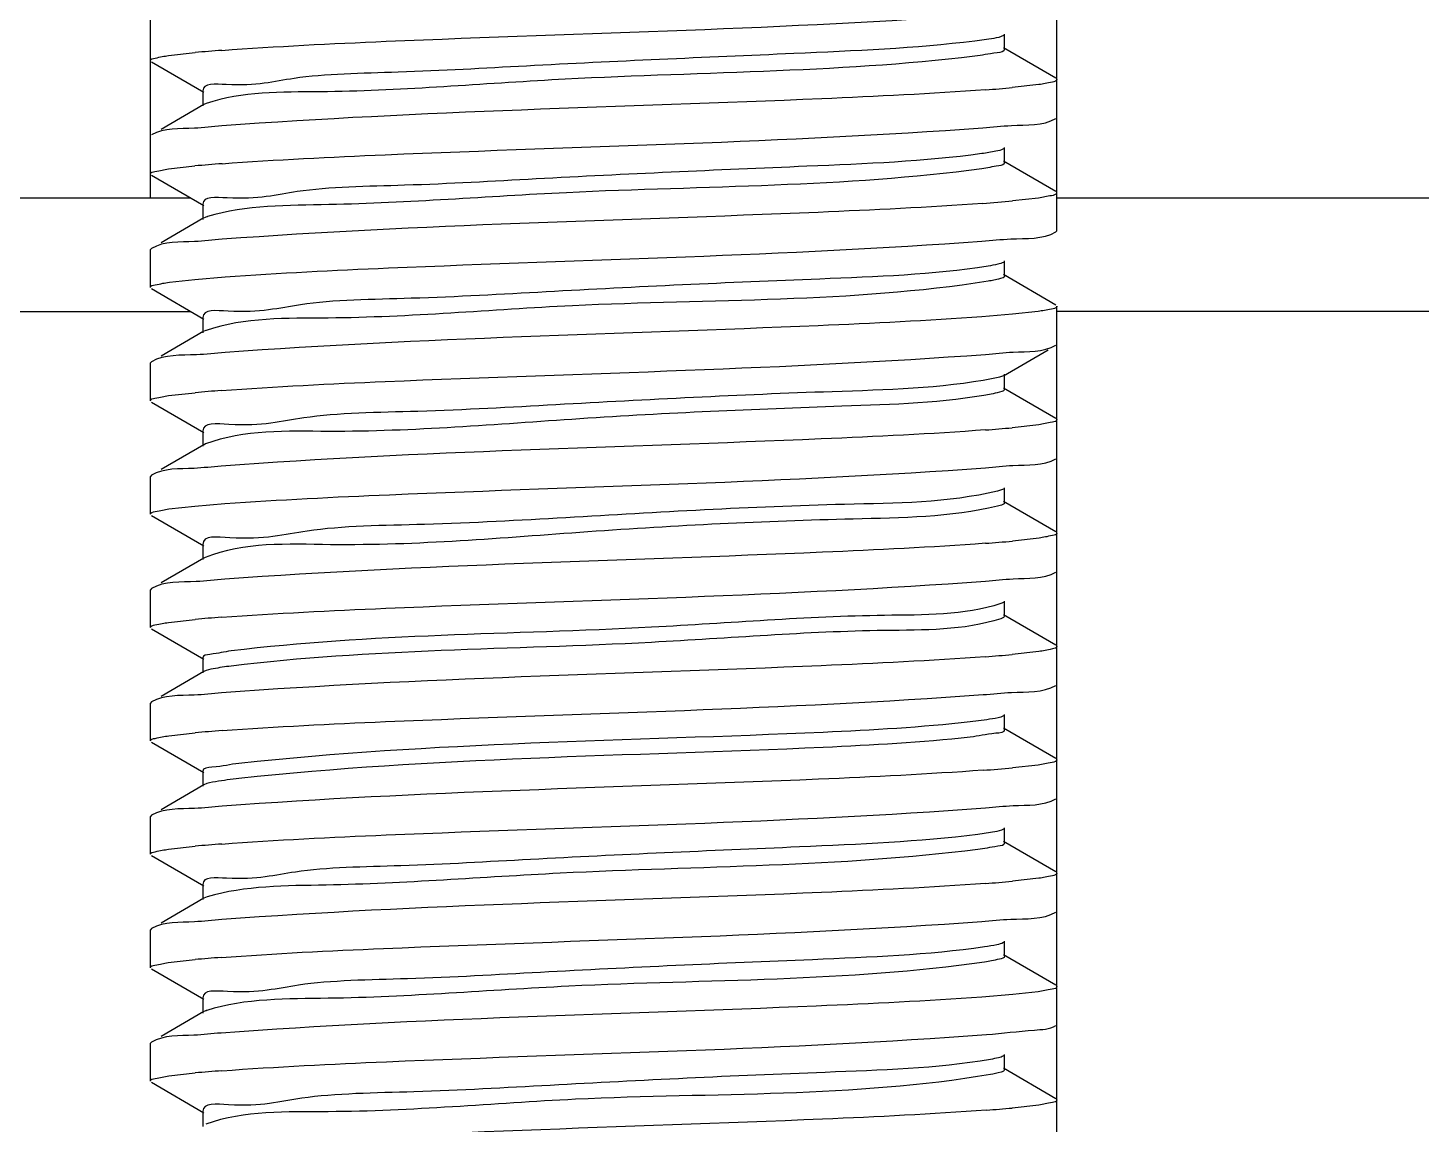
# Model space of a CAD drawing. Extents: x 69728788 to 150676229, y 20327566 to 43663798.
# Drawn here: x 75458212.8 to 75458296.8, y 20754422 to 20754488 of the extents above; entities that cross this region are included whole.
import ezdxf

# ---------------------------------------------------------------- set-up
doc = ezdxf.new("R2010")
doc.units = 0
doc.header["$LTSCALE"] = 1000
doc.header["$MEASUREMENT"] = 0
doc.layers.get('0').update_dxf_attribs({"linetype": 'CONTINUOUS'})
doc.layers.add('02___PRT_ALL_AXES', color=7, linetype='CONTINUOUS')

msp = doc.modelspace()

# ---------------------------------------------------------------- linework, layer by layer
at = {"color": 7, "linetype": 'Continuous'}
for p, q in [((75458220.192, 20754477.74), (75458220.192, 20754498.23)), ((75458274.832, 20754475.774), (75458274.832, 20754498.23)), ((75458271.677, 20754486.702), (75458271.677, 20754487.613)), ((75458221.289, 20754486.328), (75458222.881, 20754486.505)), ((75458274.767, 20754484.956), (75458271.604, 20754486.787)), ((75458220.257, 20754485.944), (75458223.42, 20754484.113)), ((75458273.742, 20754484.573), (75458272.143, 20754484.394)), ((75458223.347, 20754484.198), (75458223.347, 20754483.287)), ((75458223.42, 20754483.372), (75458220.831, 20754481.873)), ((75458223.547, 20754483.427), (75458223.42, 20754483.372)), ((75458271.677, 20754479.872), (75458271.677, 20754480.783)), ((75458221.271, 20754479.496), (75458222.875, 20754479.675)), ((75458274.767, 20754478.126), (75458271.604, 20754479.957)), ((75458220.257, 20754479.114), (75458223.42, 20754477.283)), ((75458222.631, 20754477.74), (75458129.126, 20754477.74)), ((75458223.347, 20754477.368), (75458223.347, 20754476.457)), ((75458273.725, 20754477.74), (75458272.161, 20754477.566)), ((75458363.622, 20754477.74), (75458274.832, 20754477.74)), ((75458223.42, 20754476.542), (75458220.831, 20754475.043)), ((75458223.585, 20754476.61), (75458223.421, 20754476.542)), ((75458274.767, 20754475.699), (75458274.832, 20754475.774)), ((75458220.257, 20754474.711), (75458220.192, 20754474.636)), ((75458220.192, 20754472.359), (75458220.192, 20754474.636)), ((75458271.677, 20754473.042), (75458271.677, 20754473.953)), ((75458221.332, 20754472.674), (75458222.867, 20754472.844)), ((75458222.867, 20754472.844), (75458224.694, 20754472.992)), ((75458274.767, 20754471.296), (75458271.604, 20754473.127)), ((75458220.257, 20754472.284), (75458223.42, 20754470.453)), ((75458274.832, 20754471.221), (75458274.827, 20754471.199)), ((75458274.832, 20754359.354), (75458274.832, 20754471.221)), ((75458142.786, 20754470.91), (75458222.631, 20754470.91)), ((75458223.347, 20754470.538), (75458223.347, 20754469.627)), ((75458272.159, 20754470.736), (75458270.311, 20754470.587)), ((75458273.692, 20754470.906), (75458272.159, 20754470.736)), ((75458370.452, 20754470.91), (75458274.832, 20754470.91)), ((75458223.42, 20754469.712), (75458220.831, 20754468.213)), ((75458223.522, 20754469.758), (75458223.421, 20754469.712)), ((75458271.604, 20754467.038), (75458274.298, 20754468.598)), ((75458220.257, 20754467.881), (75458220.192, 20754467.806)), ((75458220.192, 20754465.529), (75458220.192, 20754467.806)), ((75458271.677, 20754466.212), (75458271.677, 20754467.123)), ((75458221.28, 20754465.837), (75458222.883, 20754466.016)), ((75458274.767, 20754464.466), (75458271.604, 20754466.297)), ((75458220.257, 20754465.454), (75458223.42, 20754463.623)), ((75458223.347, 20754463.708), (75458223.347, 20754462.797)), ((75458273.735, 20754464.082), (75458272.143, 20754463.905)), ((75458223.42, 20754462.882), (75458220.831, 20754461.383)), ((75458223.519, 20754462.927), (75458223.421, 20754462.882)), ((75458220.257, 20754461.051), (75458220.192, 20754460.976)), ((75458220.192, 20754458.699), (75458220.192, 20754460.976)), ((75458271.604, 20754460.208), (75458271.249, 20754460.088)), ((75458271.677, 20754459.382), (75458271.677, 20754460.293)), ((75458222.863, 20754459.184), (75458224.673, 20754459.331)), ((75458274.767, 20754457.636), (75458271.604, 20754459.467)), ((75458220.257, 20754458.624), (75458223.42, 20754456.793)), ((75458221.305, 20754459.011), (75458222.863, 20754459.184)), ((75458223.347, 20754456.878), (75458223.347, 20754455.967)), ((75458273.756, 20754457.255), (75458272.149, 20754457.075)), ((75458223.42, 20754456.052), (75458220.831, 20754454.553)), ((75458223.494, 20754456.087), (75458223.42, 20754456.052)), ((75458220.257, 20754454.221), (75458220.192, 20754454.146)), ((75458220.192, 20754451.869), (75458220.192, 20754454.146)), ((75458271.677, 20754452.552), (75458271.677, 20754453.463)), ((75458271.604, 20754453.378), (75458271.445, 20754453.312)), ((75458274.767, 20754450.806), (75458271.604, 20754452.637)), ((75458220.257, 20754451.794), (75458223.42, 20754449.963)), ((75458221.282, 20754452.177), (75458222.881, 20754452.356)), ((75458223.347, 20754450.048), (75458223.347, 20754449.137)), ((75458273.735, 20754450.422), (75458272.143, 20754450.245)), ((75458223.42, 20754449.222), (75458220.831, 20754447.723)), ((75458220.257, 20754447.391), (75458220.192, 20754447.316)), ((75458220.192, 20754445.039), (75458220.192, 20754447.316)), ((75458271.677, 20754445.722), (75458271.677, 20754446.633)), ((75458221.294, 20754445.349), (75458222.88, 20754445.526)), ((75458274.767, 20754443.976), (75458271.604, 20754445.807)), ((75458220.257, 20754444.965), (75458223.42, 20754443.133)), ((75458273.698, 20754443.587), (75458272.152, 20754443.416)), ((75458223.347, 20754443.218), (75458223.347, 20754442.307)), ((75458223.42, 20754442.392), (75458220.831, 20754440.893)), ((75458220.257, 20754440.561), (75458220.192, 20754440.486)), ((75458220.192, 20754438.209), (75458220.192, 20754440.486)), ((75458271.677, 20754438.892), (75458271.677, 20754439.803)), ((75458221.29, 20754438.519), (75458222.881, 20754438.696)), ((75458274.767, 20754437.146), (75458271.604, 20754438.977)), ((75458220.257, 20754438.135), (75458223.42, 20754436.304)), ((75458273.743, 20754436.763), (75458272.145, 20754436.585)), ((75458223.347, 20754436.388), (75458223.347, 20754435.477)), ((75458223.42, 20754435.562), (75458220.831, 20754434.063)), ((75458223.618, 20754435.64), (75458223.42, 20754435.562)), ((75458220.257, 20754433.731), (75458220.192, 20754433.656)), ((75458220.192, 20754431.379), (75458220.192, 20754433.656)), ((75458271.677, 20754432.062), (75458271.677, 20754432.973)), ((75458221.262, 20754431.685), (75458222.88, 20754431.866)), ((75458274.767, 20754430.316), (75458271.604, 20754432.147)), ((75458220.257, 20754431.305), (75458223.42, 20754429.474)), ((75458273.707, 20754429.928), (75458272.165, 20754429.757)), ((75458223.347, 20754429.558), (75458223.347, 20754428.647)), ((75458272.165, 20754429.757), (75458270.296, 20754429.606)), ((75458223.42, 20754428.732), (75458220.831, 20754427.233)), ((75458223.554, 20754428.79), (75458223.421, 20754428.732)), ((75458220.257, 20754426.901), (75458220.192, 20754426.826)), ((75458220.192, 20754424.549), (75458220.192, 20754426.826)), ((75458271.677, 20754425.232), (75458271.677, 20754426.143)), ((75458221.294, 20754424.859), (75458222.881, 20754425.036)), ((75458274.767, 20754423.486), (75458271.604, 20754425.317)), ((75458220.257, 20754424.475), (75458223.42, 20754422.644)), ((75458223.347, 20754422.728), (75458223.347, 20754421.817)), ((75458273.749, 20754423.104), (75458272.14, 20754422.924))]:
    msp.add_line(p, q, dxfattribs=at)
for centre, radius, start, end in [((75458231.102, 20754395.97), 90.908, 94.16941, 95.18818), ((75458263.946, 20754574.655), 90.632, 274.17697, 275.18896), ((75458231.116, 20754388.983), 91.066, 94.16001, 95.19244), ((75458263.703, 20754570.656), 93.474, 274.08736, 275.19138), ((75458224.174, 20754474.775), 1.927, 106.44247, 107.81104), ((75458223.976, 20754468.547), 1.294, 108.82004, 110.5379), ((75458231.055, 20754376.031), 90.355, 94.18636, 95.18864), ((75458263.925, 20754554.411), 90.879, 274.17077, 275.18796), ((75458263.925, 20754547.571), 90.869, 274.166, 275.19254), ((75458231.082, 20754362.054), 90.673, 94.17551, 95.18918), ((75458263.923, 20754540.781), 90.909, 274.16946, 275.18809), ((75458231.127, 20754354.688), 91.211, 94.16018, 95.18788), ((75458263.712, 20754536.427), 93.394, 274.09642, 275.18531), ((75458231.108, 20754348.083), 90.985, 94.16707, 95.1881), ((75458263.928, 20754527.053), 90.841, 274.16971, 275.18959), ((75458231.032, 20754342.147), 90.088, 94.19121, 95.19192), ((75458224.075, 20754427.278), 1.599, 107.50933, 109.04094), ((75458231.118, 20754334.31), 91.099, 94.16444, 95.18761), ((75458264, 20754512.564), 90.008, 274.19716, 275.18879)]:
    msp.add_arc(centre, radius, start, end, dxfattribs=at)
for points, knots in [([(75458224.492, 20754486.637), (75458227.789, 20754486.881), (75458243.142, 20754487.63), (75458258.517, 20754487.927), (75458270.548, 20754488.817)], [0, 0, 0, 0, 0.215098, 1, 1, 1, 1]), ([(75458269.88, 20754487.191), (75458266.262, 20754486.761), (75458257.257, 20754486.364), (75458245.563, 20754485.871), (75458235.741, 20754485.284), (75458229.228, 20754485.204), (75458226.237, 20754484.377), (75458223.346, 20754484.686), (75458223.348, 20754484.198)], [0, 0, 0, 0, 0.234227, 0.580164, 0.745965, 0.88067, 0.968589, 1, 1, 1, 1]), ([(75458271.604, 20754487.528), (75458271.43, 20754487.427), (75458270.835, 20754487.327), (75458270.263, 20754487.236), (75458269.88, 20754487.191)], [0, 0, 0, 0, 0.343232, 1, 1, 1, 1]), ([(75458220.192, 20754486.019), (75458220.192, 20754486.125), (75458220.73, 20754486.216), (75458221.013, 20754486.289), (75458221.289, 20754486.328)], [0, 0, 0, 0, 0.274682, 1, 1, 1, 1]), ([(75458269.88, 20754486.28), (75458261.429, 20754485.276), (75458248.156, 20754485.35), (75458232.87, 20754483.98), (75458225.721, 20754484.188), (75458223.547, 20754483.427)], [0, 0, 0, 0, 0.549921, 0.851211, 1, 1, 1, 1]), ([(75458271.677, 20754486.702), (75458271.678, 20754486.535), (75458270.77, 20754486.46), (75458270.33, 20754486.334), (75458269.88, 20754486.28)], [0, 0, 0, 0, 0.269121, 1, 1, 1, 1]), ([(75458274.832, 20754484.881), (75458274.832, 20754484.776), (75458274.299, 20754484.684), (75458274.016, 20754484.612), (75458273.742, 20754484.573)], [0, 0, 0, 0, 0.274803, 1, 1, 1, 1]), ([(75458270.548, 20754484.264), (75458267.254, 20754484.02), (75458251.901, 20754483.271), (75458236.526, 20754482.973), (75458224.492, 20754482.084)], [0, 0, 0, 0, 0.214898, 1, 1, 1, 1]), ([(75458224.492, 20754482.084), (75458223.941, 20754482.043), (75458222.551, 20754481.865), (75458221.013, 20754481.975), (75458220.258, 20754481.541)], [0, 0, 0, 0, 0.388327, 1, 1, 1, 1]), ([(75458224.51, 20754479.809), (75458227.784, 20754480.05), (75458243.07, 20754480.796), (75458258.378, 20754481.103), (75458270.366, 20754481.974)], [0, 0, 0, 0, 0.214542, 1, 1, 1, 1]), ([(75458270.366, 20754481.974), (75458270.94, 20754482.015), (75458272.384, 20754482.2), (75458273.983, 20754482.078), (75458274.767, 20754482.529)], [0, 0, 0, 0, 0.388831, 1, 1, 1, 1]), ([(75458270.308, 20754480.415), (75458266.816, 20754479.942), (75458257.856, 20754479.583), (75458246.153, 20754479.065), (75458236.136, 20754478.472), (75458229.429, 20754478.398), (75458226.337, 20754477.539), (75458223.348, 20754477.874), (75458223.348, 20754477.368)], [0, 0, 0, 0, 0.224495, 0.571413, 0.739998, 0.877661, 0.967782, 1, 1, 1, 1]), ([(75458271.604, 20754480.698), (75458271.468, 20754480.62), (75458271.024, 20754480.527), (75458270.592, 20754480.454), (75458270.308, 20754480.415)], [0, 0, 0, 0, 0.353542, 1, 1, 1, 1]), ([(75458220.192, 20754479.189), (75458220.192, 20754479.293), (75458220.72, 20754479.385), (75458221, 20754479.457), (75458221.271, 20754479.496)], [0, 0, 0, 0, 0.274967, 1, 1, 1, 1]), ([(75458270.308, 20754479.504), (75458262.026, 20754478.382), (75458248.789, 20754478.516), (75458233.343, 20754477.243), (75458225.98, 20754477.318), (75458223.629, 20754476.623)], [0, 0, 0, 0, 0.536061, 0.842785, 1, 1, 1, 1]), ([(75458271.677, 20754479.872), (75458271.678, 20754479.742), (75458271, 20754479.643), (75458270.652, 20754479.551), (75458270.308, 20754479.504)], [0, 0, 0, 0, 0.273392, 1, 1, 1, 1]), ([(75458274.826, 20754478.028), (75458274.773, 20754477.926), (75458274.323, 20754477.859), (75458273.989, 20754477.778), (75458273.725, 20754477.74)], [0, 0, 0, 0, 0.301777, 1, 1, 1, 1]), ([(75458270.366, 20754477.42), (75458267.061, 20754477.181), (75458251.775, 20754476.437), (75458236.466, 20754476.137), (75458224.51, 20754475.255)], [0, 0, 0, 0, 0.216545, 1, 1, 1, 1]), ([(75458224.51, 20754475.255), (75458223.956, 20754475.215), (75458222.56, 20754475.035), (75458221.016, 20754475.147), (75458220.258, 20754474.711)], [0, 0, 0, 0, 0.388405, 1, 1, 1, 1]), ([(75458270.311, 20754475.14), (75458270.892, 20754475.182), (75458272.354, 20754475.368), (75458273.973, 20754475.243), (75458274.767, 20754475.699)], [0, 0, 0, 0, 0.388954, 1, 1, 1, 1]), ([(75458224.694, 20754472.992), (75458227.974, 20754473.229), (75458243.18, 20754473.969), (75458258.407, 20754474.28), (75458270.311, 20754475.14)], [0, 0, 0, 0, 0.216013, 1, 1, 1, 1]), ([(75458270.679, 20754473.639), (75458267.329, 20754473.11), (75458258.428, 20754472.812), (75458246.74, 20754472.256), (75458236.534, 20754471.66), (75458229.633, 20754471.591), (75458226.44, 20754470.701), (75458223.35, 20754471.061), (75458223.348, 20754470.538)], [0, 0, 0, 0, 0.214366, 0.562247, 0.733734, 0.874498, 0.966936, 1, 1, 1, 1]), ([(75458271.604, 20754473.868), (75458271.503, 20754473.81), (75458271.189, 20754473.729), (75458270.878, 20754473.671), (75458270.679, 20754473.639)], [0, 0, 0, 0, 0.366681, 1, 1, 1, 1]), ([(75458270.679, 20754472.729), (75458262.417, 20754471.422), (75458248.989, 20754471.788), (75458233.449, 20754470.33), (75458225.885, 20754470.565), (75458223.559, 20754469.771)], [0, 0, 0, 0, 0.531437, 0.84384, 1, 1, 1, 1]), ([(75458271.677, 20754473.042), (75458271.677, 20754472.943), (75458271.199, 20754472.834), (75458270.93, 20754472.768), (75458270.679, 20754472.729)], [0, 0, 0, 0, 0.279746, 1, 1, 1, 1]), ([(75458220.192, 20754472.359), (75458220.192, 20754472.468), (75458220.752, 20754472.558), (75458221.046, 20754472.634), (75458221.332, 20754472.674)], [0, 0, 0, 0, 0.273953, 1, 1, 1, 1]), ([(75458274.827, 20754471.199), (75458274.773, 20754471.094), (75458274.307, 20754471.028), (75458273.964, 20754470.944), (75458273.692, 20754470.906)], [0, 0, 0, 0, 0.300332, 1, 1, 1, 1]), ([(75458270.311, 20754470.587), (75458267.027, 20754470.349), (75458251.821, 20754469.61), (75458236.593, 20754469.3), (75458224.694, 20754468.439)], [0, 0, 0, 0, 0.216278, 1, 1, 1, 1]), ([(75458270.535, 20754468.326), (75458271.086, 20754468.367), (75458272.475, 20754468.545), (75458274.012, 20754468.435), (75458274.767, 20754468.869)], [0, 0, 0, 0, 0.388304, 1, 1, 1, 1]), ([(75458224.694, 20754468.439), (75458224.116, 20754468.397), (75458222.66, 20754468.211), (75458221.048, 20754468.335), (75458220.258, 20754467.881)], [0, 0, 0, 0, 0.388902, 1, 1, 1, 1]), ([(75458224.459, 20754466.145), (75458227.751, 20754466.389), (75458243.111, 20754467.139), (75458258.493, 20754467.436), (75458270.535, 20754468.326)], [0, 0, 0, 0, 0.214716, 1, 1, 1, 1]), ([(75458270.993, 20754466.864), (75458267.804, 20754466.256), (75458258.971, 20754466.06), (75458247.324, 20754465.444), (75458236.935, 20754464.848), (75458229.838, 20754464.784), (75458226.546, 20754463.863), (75458223.35, 20754464.249), (75458223.347, 20754463.708)], [0, 0, 0, 0, 0.203823, 0.552642, 0.727155, 0.87117, 0.966043, 1, 1, 1, 1]), ([(75458271.604, 20754467.038), (75458271.533, 20754466.998), (75458271.328, 20754466.933), (75458271.122, 20754466.888), (75458270.993, 20754466.864)], [0, 0, 0, 0, 0.383917, 1, 1, 1, 1]), ([(75458271.677, 20754466.212), (75458271.677, 20754466.14), (75458271.364, 20754466.031), (75458271.166, 20754465.986), (75458270.993, 20754465.953)], [0, 0, 0, 0, 0.289583, 1, 1, 1, 1]), ([(75458220.192, 20754465.529), (75458220.192, 20754465.634), (75458220.725, 20754465.726), (75458221.007, 20754465.798), (75458221.28, 20754465.837)], [0, 0, 0, 0, 0.274834, 1, 1, 1, 1]), ([(75458270.993, 20754465.953), (75458267.996, 20754465.382), (75458259.635, 20754465.154), (75458246.254, 20754464.565), (75458233.624, 20754463.453), (75458225.844, 20754463.807), (75458223.519, 20754462.927)], [0, 0, 0, 0, 0.192381, 0.524853, 0.843231, 1, 1, 1, 1]), ([(75458274.832, 20754464.391), (75458274.832, 20754464.285), (75458274.294, 20754464.194), (75458274.01, 20754464.121), (75458273.735, 20754464.082)], [0, 0, 0, 0, 0.274668, 1, 1, 1, 1]), ([(75458270.535, 20754463.773), (75458267.236, 20754463.529), (75458251.876, 20754462.78), (75458236.494, 20754462.484), (75458224.459, 20754461.592)], [0, 0, 0, 0, 0.215136, 1, 1, 1, 1]), ([(75458270.526, 20754461.496), (75458271.079, 20754461.536), (75458272.471, 20754461.715), (75458274.011, 20754461.604), (75458274.767, 20754462.039)], [0, 0, 0, 0, 0.388363, 1, 1, 1, 1]), ([(75458224.459, 20754461.592), (75458223.912, 20754461.551), (75458222.532, 20754461.374), (75458221.007, 20754461.482), (75458220.258, 20754461.051)], [0, 0, 0, 0, 0.388224, 1, 1, 1, 1]), ([(75458224.673, 20754459.331), (75458227.981, 20754459.57), (75458243.266, 20754460.314), (75458258.574, 20754460.613), (75458270.526, 20754461.496)], [0, 0, 0, 0, 0.216727, 1, 1, 1, 1]), ([(75458271.249, 20754460.088), (75458268.245, 20754459.368), (75458259.476, 20754459.344), (75458247.905, 20754458.625), (75458237.34, 20754458.037), (75458230.042, 20754457.977), (75458226.659, 20754457.024), (75458223.347, 20754457.437), (75458223.347, 20754456.878)], [0, 0, 0, 0, 0.192848, 0.542579, 0.720249, 0.867673, 0.965105, 1, 1, 1, 1]), ([(75458271.677, 20754459.382), (75458271.677, 20754459.333), (75458271.495, 20754459.236), (75458271.358, 20754459.203), (75458271.249, 20754459.177)], [0, 0, 0, 0, 0.305772, 1, 1, 1, 1]), ([(75458220.192, 20754458.699), (75458220.192, 20754458.806), (75458220.738, 20754458.897), (75458221.026, 20754458.971), (75458221.305, 20754459.011)], [0, 0, 0, 0, 0.274367, 1, 1, 1, 1]), ([(75458271.249, 20754459.177), (75458268.416, 20754458.498), (75458260.089, 20754458.427), (75458246.676, 20754457.746), (75458233.838, 20754456.572), (75458225.834, 20754457.044), (75458223.494, 20754456.087)], [0, 0, 0, 0, 0.182551, 0.516838, 0.841522, 1, 1, 1, 1]), ([(75458270.526, 20754456.942), (75458267.255, 20754456.701), (75458251.97, 20754455.955), (75458236.663, 20754455.647), (75458224.673, 20754454.777)], [0, 0, 0, 0, 0.214372, 1, 1, 1, 1]), ([(75458274.832, 20754457.561), (75458274.832, 20754457.457), (75458274.306, 20754457.365), (75458274.027, 20754457.294), (75458273.756, 20754457.255)], [0, 0, 0, 0, 0.275017, 1, 1, 1, 1]), ([(75458270.532, 20754454.666), (75458271.084, 20754454.707), (75458272.474, 20754454.885), (75458274.012, 20754454.775), (75458274.767, 20754455.209)], [0, 0, 0, 0, 0.388319, 1, 1, 1, 1]), ([(75458224.673, 20754454.777), (75458224.097, 20754454.736), (75458222.648, 20754454.551), (75458221.044, 20754454.673), (75458220.258, 20754454.221)], [0, 0, 0, 0, 0.388876, 1, 1, 1, 1]), ([(75458224.48, 20754452.487), (75458227.774, 20754452.73), (75458243.126, 20754453.48), (75458258.5, 20754453.777), (75458270.532, 20754454.666)], [0, 0, 0, 0, 0.214927, 1, 1, 1, 1]), ([(75458271.445, 20754453.312), (75458269.211, 20754452.586), (75458262.021, 20754452.728), (75458246.692, 20754451.416), (75458233.454, 20754451.482), (75458225.055, 20754450.459)], [0, 0, 0, 0, 0.151572, 0.453947, 1, 1, 1, 1]), ([(75458220.192, 20754451.869), (75458220.192, 20754451.974), (75458220.726, 20754452.066), (75458221.008, 20754452.138), (75458221.282, 20754452.177)], [0, 0, 0, 0, 0.27481, 1, 1, 1, 1]), ([(75458271.445, 20754452.401), (75458269.211, 20754451.675), (75458262.021, 20754451.818), (75458246.692, 20754450.505), (75458233.454, 20754450.572), (75458225.055, 20754449.548)], [0, 0, 0, 0, 0.151572, 0.453947, 1, 1, 1, 1]), ([(75458271.677, 20754452.552), (75458271.677, 20754452.521), (75458271.59, 20754452.447), (75458271.505, 20754452.421), (75458271.445, 20754452.401)], [0, 0, 0, 0, 0.333912, 1, 1, 1, 1]), ([(75458225.055, 20754450.459), (75458224.627, 20754450.407), (75458224.207, 20754450.288), (75458223.346, 20754450.207), (75458223.347, 20754450.048)], [0, 0, 0, 0, 0.730238, 1, 1, 1, 1]), ([(75458270.532, 20754450.113), (75458267.236, 20754449.869), (75458251.884, 20754449.12), (75458236.51, 20754448.823), (75458224.48, 20754447.933)], [0, 0, 0, 0, 0.215085, 1, 1, 1, 1]), ([(75458274.832, 20754450.731), (75458274.832, 20754450.626), (75458274.295, 20754450.534), (75458274.011, 20754450.461), (75458273.735, 20754450.422)], [0, 0, 0, 0, 0.274676, 1, 1, 1, 1]), ([(75458225.055, 20754449.548), (75458224.693, 20754449.504), (75458224.15, 20754449.417), (75458223.586, 20754449.318), (75458223.42, 20754449.222)], [0, 0, 0, 0, 0.654915, 1, 1, 1, 1]), ([(75458270.383, 20754447.825), (75458270.955, 20754447.867), (75458272.393, 20754448.051), (75458273.986, 20754447.93), (75458274.767, 20754448.38)], [0, 0, 0, 0, 0.388738, 1, 1, 1, 1]), ([(75458224.48, 20754447.933), (75458223.93, 20754447.893), (75458222.544, 20754447.715), (75458221.01, 20754447.824), (75458220.258, 20754447.391)], [0, 0, 0, 0, 0.3883, 1, 1, 1, 1]), ([(75458224.511, 20754445.659), (75458227.787, 20754445.9), (75458243.079, 20754446.647), (75458258.392, 20754446.953), (75458270.383, 20754447.825)], [0, 0, 0, 0, 0.21461, 1, 1, 1, 1]), ([(75458269.606, 20754446.18), (75458266.664, 20754445.853), (75458251.961, 20754445.041), (75458237.216, 20754444.95), (75458225.528, 20754443.683)], [0, 0, 0, 0, 0.20114, 1, 1, 1, 1]), ([(75458271.604, 20754446.548), (75458271.406, 20754446.433), (75458270.713, 20754446.331), (75458270.053, 20754446.229), (75458269.606, 20754446.18)], [0, 0, 0, 0, 0.338219, 1, 1, 1, 1]), ([(75458220.192, 20754445.039), (75458220.192, 20754445.145), (75458220.732, 20754445.237), (75458221.017, 20754445.31), (75458221.294, 20754445.349)], [0, 0, 0, 0, 0.274601, 1, 1, 1, 1]), ([(75458269.606, 20754445.269), (75458266.664, 20754444.942), (75458251.961, 20754444.131), (75458237.216, 20754444.039), (75458225.528, 20754442.773)], [0, 0, 0, 0, 0.20114, 1, 1, 1, 1]), ([(75458271.677, 20754445.722), (75458271.678, 20754445.532), (75458270.622, 20754445.477), (75458270.124, 20754445.327), (75458269.606, 20754445.269)], [0, 0, 0, 0, 0.267345, 1, 1, 1, 1]), ([(75458225.528, 20754443.683), (75458224.982, 20754443.624), (75458224.461, 20754443.465), (75458223.346, 20754443.418), (75458223.348, 20754443.218)], [0, 0, 0, 0, 0.733224, 1, 1, 1, 1]), ([(75458274.832, 20754443.901), (75458274.832, 20754443.792), (75458274.275, 20754443.702), (75458273.983, 20754443.626), (75458273.698, 20754443.587)], [0, 0, 0, 0, 0.274041, 1, 1, 1, 1]), ([(75458225.528, 20754442.773), (75458225.056, 20754442.722), (75458224.36, 20754442.616), (75458223.628, 20754442.513), (75458223.42, 20754442.392)], [0, 0, 0, 0, 0.663534, 1, 1, 1, 1]), ([(75458270.383, 20754443.272), (75458267.08, 20754443.032), (75458251.788, 20754442.287), (75458236.474, 20754441.988), (75458224.511, 20754441.106)], [0, 0, 0, 0, 0.216352, 1, 1, 1, 1]), ([(75458224.511, 20754441.106), (75458223.957, 20754441.065), (75458222.56, 20754440.886), (75458221.016, 20754440.997), (75458220.258, 20754440.561)], [0, 0, 0, 0, 0.388384, 1, 1, 1, 1]), ([(75458224.497, 20754438.828), (75458227.792, 20754439.071), (75458243.139, 20754439.82), (75458258.508, 20754440.118), (75458270.533, 20754441.006)], [0, 0, 0, 0, 0.215085, 1, 1, 1, 1]), ([(75458270.533, 20754441.006), (75458271.085, 20754441.047), (75458272.475, 20754441.225), (75458274.012, 20754441.115), (75458274.767, 20754441.55)], [0, 0, 0, 0, 0.388334, 1, 1, 1, 1]), ([(75458270.067, 20754439.404), (75458266.5, 20754438.957), (75458257.512, 20754438.574), (75458245.812, 20754438.072), (75458235.907, 20754437.482), (75458229.312, 20754437.404), (75458226.279, 20754436.564), (75458223.347, 20754436.884), (75458223.348, 20754436.388)], [0, 0, 0, 0, 0.230176, 0.576529, 0.743488, 0.879422, 0.968255, 1, 1, 1, 1]), ([(75458271.604, 20754439.719), (75458271.447, 20754439.627), (75458270.917, 20754439.529), (75458270.406, 20754439.446), (75458270.067, 20754439.404)], [0, 0, 0, 0, 0.347289, 1, 1, 1, 1]), ([(75458220.192, 20754438.209), (75458220.192, 20754438.315), (75458220.73, 20754438.407), (75458221.014, 20754438.479), (75458221.29, 20754438.519)], [0, 0, 0, 0, 0.274662, 1, 1, 1, 1]), ([(75458270.067, 20754438.493), (75458261.727, 20754437.448), (75458248.526, 20754437.512), (75458233.157, 20754436.253), (75458225.915, 20754436.332), (75458223.618, 20754435.64)], [0, 0, 0, 0, 0.541764, 0.845341, 1, 1, 1, 1]), ([(75458271.677, 20754438.892), (75458271.678, 20754438.741), (75458270.87, 20754438.655), (75458270.47, 20754438.544), (75458270.067, 20754438.493)], [0, 0, 0, 0, 0.270713, 1, 1, 1, 1]), ([(75458274.832, 20754437.071), (75458274.832, 20754436.966), (75458274.299, 20754436.874), (75458274.017, 20754436.802), (75458273.743, 20754436.763)], [0, 0, 0, 0, 0.274807, 1, 1, 1, 1]), ([(75458270.533, 20754436.453), (75458267.239, 20754436.21), (75458251.893, 20754435.461), (75458236.524, 20754435.163), (75458224.497, 20754434.275)], [0, 0, 0, 0, 0.215022, 1, 1, 1, 1]), ([(75458224.497, 20754434.275), (75458223.945, 20754434.234), (75458222.553, 20754434.055), (75458221.013, 20754434.166), (75458220.258, 20754433.731)], [0, 0, 0, 0, 0.388342, 1, 1, 1, 1]), ([(75458224.448, 20754431.994), (75458227.708, 20754432.236), (75458242.992, 20754432.983), (75458258.296, 20754433.294), (75458270.296, 20754434.159)], [0, 0, 0, 0, 0.213673, 1, 1, 1, 1]), ([(75458270.296, 20754434.159), (75458270.879, 20754434.201), (75458272.346, 20754434.388), (75458273.971, 20754434.262), (75458274.767, 20754434.72)], [0, 0, 0, 0, 0.389021, 1, 1, 1, 1]), ([(75458270.471, 20754432.628), (75458267.037, 20754432.133), (75458258.1, 20754431.796), (75458246.401, 20754431.265), (75458236.303, 20754430.669), (75458229.515, 20754430.598), (75458226.38, 20754429.726), (75458223.349, 20754430.071), (75458223.348, 20754429.558)], [0, 0, 0, 0, 0.22028, 0.567606, 0.737398, 0.87635, 0.967433, 1, 1, 1, 1]), ([(75458271.604, 20754432.889), (75458271.483, 20754432.819), (75458271.097, 20754432.731), (75458270.718, 20754432.664), (75458270.471, 20754432.628)], [0, 0, 0, 0, 0.358669, 1, 1, 1, 1]), ([(75458220.192, 20754431.379), (75458220.192, 20754431.482), (75458220.715, 20754431.575), (75458220.993, 20754431.646), (75458221.262, 20754431.685)], [0, 0, 0, 0, 0.275147, 1, 1, 1, 1]), ([(75458270.471, 20754431.717), (75458262.189, 20754430.523), (75458248.866, 20754430.748), (75458233.376, 20754429.397), (75458225.931, 20754429.542), (75458223.594, 20754428.803)], [0, 0, 0, 0, 0.534412, 0.843488, 1, 1, 1, 1]), ([(75458271.677, 20754432.062), (75458271.677, 20754431.946), (75458271.088, 20754431.841), (75458270.774, 20754431.761), (75458270.471, 20754431.717)], [0, 0, 0, 0, 0.275759, 1, 1, 1, 1]), ([(75458274.832, 20754430.241), (75458274.832, 20754430.133), (75458274.279, 20754430.043), (75458273.989, 20754429.968), (75458273.707, 20754429.928)], [0, 0, 0, 0, 0.274154, 1, 1, 1, 1]), ([(75458270.296, 20754429.606), (75458266.978, 20754429.366), (75458251.694, 20754428.623), (75458236.388, 20754428.327), (75458224.448, 20754427.441)], [0, 0, 0, 0, 0.217447, 1, 1, 1, 1]), ([(75458224.448, 20754427.441), (75458223.903, 20754427.401), (75458222.527, 20754427.224), (75458221.005, 20754427.331), (75458220.258, 20754426.901)], [0, 0, 0, 0, 0.388213, 1, 1, 1, 1]), ([(75458270.587, 20754427.35), (75458271.55, 20754427.422), (75458272.911, 20754427.611), (75458274.385, 20754427.67), (75458274.767, 20754427.89)], [0, 0, 0, 0, 0.68639, 1, 1, 1, 1]), ([(75458224.502, 20754425.168), (75458227.805, 20754425.412), (75458243.168, 20754426.162), (75458258.553, 20754426.456), (75458270.587, 20754427.35)], [0, 0, 0, 0, 0.215338, 1, 1, 1, 1]), ([(75458270.819, 20754425.852), (75458267.534, 20754425.293), (75458258.661, 20754425.032), (75458246.987, 20754424.455), (75458236.702, 20754423.857), (75458229.72, 20754423.791), (75458226.483, 20754422.888), (75458223.352, 20754423.259), (75458223.348, 20754422.728)], [0, 0, 0, 0, 0.209979, 0.558257, 0.731004, 0.873118, 0.966571, 1, 1, 1, 1]), ([(75458271.604, 20754426.059), (75458271.516, 20754426.008), (75458271.251, 20754425.934), (75458270.986, 20754425.881), (75458270.819, 20754425.852)], [0, 0, 0, 0, 0.373344, 1, 1, 1, 1]), ([(75458220.192, 20754424.549), (75458220.192, 20754424.655), (75458220.732, 20754424.747), (75458221.017, 20754424.82), (75458221.294, 20754424.859)], [0, 0, 0, 0, 0.274594, 1, 1, 1, 1]), ([(75458270.819, 20754424.942), (75458262.585, 20754423.54), (75458249.087, 20754424.025), (75458233.518, 20754422.488), (75458225.863, 20754422.787), (75458223.54, 20754421.955)], [0, 0, 0, 0, 0.528851, 0.843743, 1, 1, 1, 1]), ([(75458271.677, 20754425.232), (75458271.677, 20754425.146), (75458271.273, 20754425.035), (75458271.035, 20754424.979), (75458270.819, 20754424.942)], [0, 0, 0, 0, 0.283339, 1, 1, 1, 1]), ([(75458274.832, 20754423.411), (75458274.832, 20754423.307), (75458274.302, 20754423.215), (75458274.021, 20754423.143), (75458273.749, 20754423.104)], [0, 0, 0, 0, 0.274924, 1, 1, 1, 1]), ([(75458270.587, 20754422.797), (75458267.298, 20754422.553), (75458251.936, 20754421.802), (75458236.55, 20754421.504), (75458224.502, 20754420.615)], [0, 0, 0, 0, 0.214455, 1, 1, 1, 1])]:
    msp.add_open_spline(points, degree=3, knots=knots, dxfattribs=at)
at = {"layer": '02___PRT_ALL_AXES', "color": 7, "linetype": 'Continuous'}
for p, q in [((75458274.832, 20754475.774), (75458274.832, 20754477.74)), ((75458220.192, 20754472.359), (75458220.192, 20754474.636)), ((75458274.832, 20754470.91), (75458274.832, 20754471.221)), ((75458220.192, 20754465.529), (75458220.192, 20754467.806)), ((75458220.192, 20754458.699), (75458220.192, 20754460.976)), ((75458220.192, 20754451.869), (75458220.192, 20754454.146)), ((75458220.192, 20754445.039), (75458220.192, 20754447.316)), ((75458220.192, 20754438.209), (75458220.192, 20754440.486)), ((75458220.192, 20754431.379), (75458220.192, 20754433.656)), ((75458220.192, 20754424.549), (75458220.192, 20754426.826))]:
    msp.add_line(p, q, dxfattribs=at)

doc.saveas('drawing.dxf')
